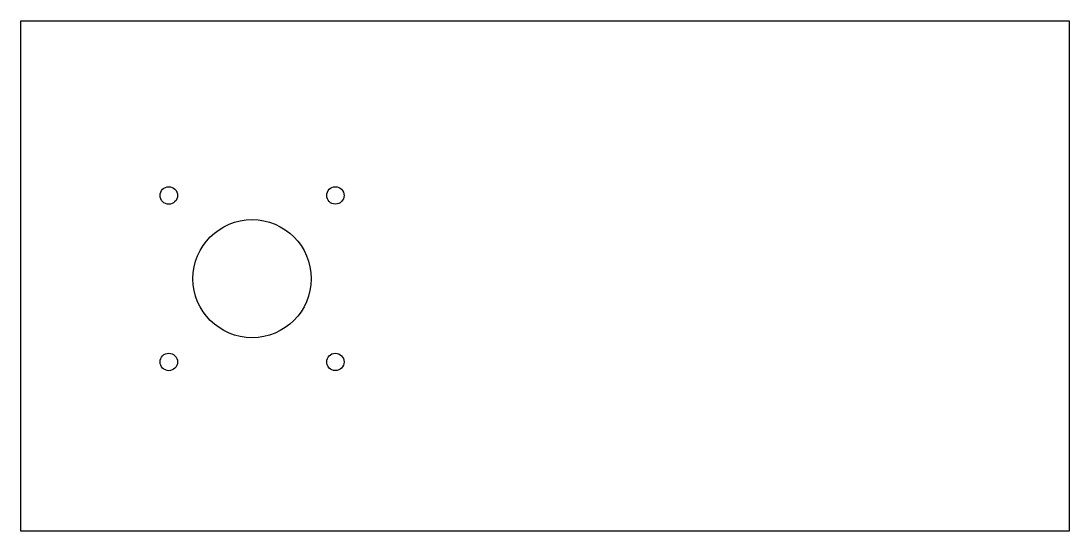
# Model space of a CAD drawing. Header units: millimetres. Extents: x -195 to 0, y 5 to 100.
import ezdxf

# ---------------------------------------------------------------- set-up
doc = ezdxf.new("R2010")
doc.units = ezdxf.units.MM
doc.layers.get('0').update_dxf_attribs({"linetype": 'CONTINUOUS'})

msp = doc.modelspace()

# ---------------------------------------------------------------- linework, layer by layer
msp.add_lwpolyline([(0, 5), (-195, 5), (-195, 100), (0, 100)], close=True)
for centre, radius in [((-167.5, 67.5), 1.63), ((-136.5, 67.5), 1.62), ((-152, 52), 11), ((-167.5, 36.5), 1.63), ((-136.5, 36.5), 1.62)]:
    msp.add_circle(centre, radius)

doc.saveas('drawing.dxf')
